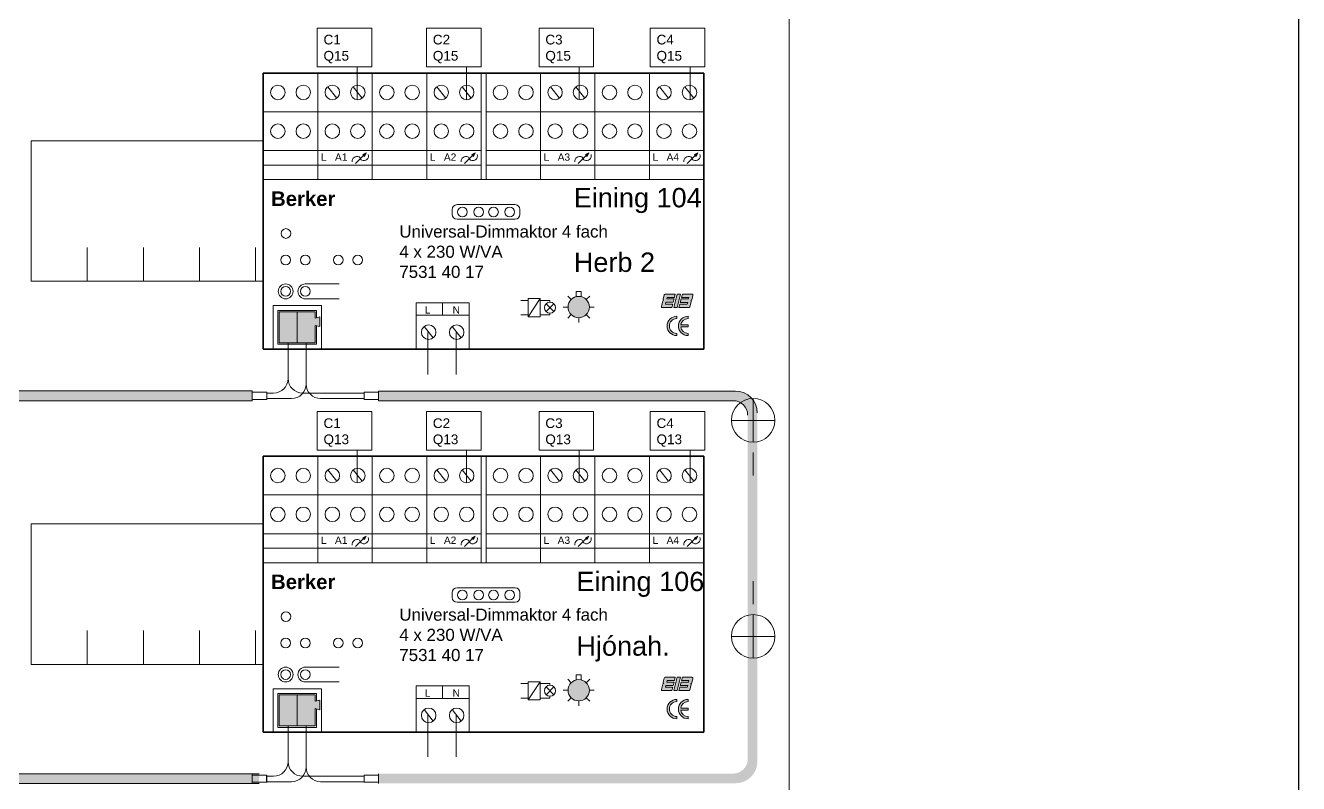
# Model space of a CAD drawing. Header units: millimetres. Extents: x -242231 to 419123, y -2399 to 525285.
# Drawn here: x -47420 to -42121, y 173626 to 176781 of the extents above; entities that cross this region are included whole.
import ezdxf

# ---------------------------------------------------------------- set-up
doc = ezdxf.new("R2010")
doc.units = ezdxf.units.MM
for name, color, linetype, lineweight in [('R-635 Töfluteikning', 7, 'Continuous', 15), ('R-635 Töfluteikning dinskinna', 32, 'Continuous', 15), ('R-635 Töfluteikning þunt', 251, 'Continuous', 20), ('R-635 Töfluteikning þykkt', 7, 'Continuous', 35), ('Texti', 3, 'Continuous', 20)]:
    doc.layers.add(name, color=color, linetype=linetype, lineweight=lineweight)
doc.styles.get("Standard").update_dxf_attribs({"font": 'arial.ttf'})

msp = doc.modelspace()

# ---------------------------------------------------------------- hatches: boundary and pattern name
at = {"layer": 'R-635 Töfluteikning'}
h = msp.add_hatch(color=256, dxfattribs=at)
h.dxf.hatch_style = 1
h.paths.add_polyline_path([(-46001.329, 176250.761), (-46015.755, 176243.682), (-46008.407, 176236.334)])
h = msp.add_hatch(color=256, dxfattribs=at)
h.dxf.hatch_style = 1
h.paths.add_polyline_path([(-45547.819, 176250.761), (-45562.245, 176243.682), (-45554.897, 176236.334)])
h = msp.add_hatch(color=256, dxfattribs=at)
h.dxf.hatch_style = 1
h.paths.add_polyline_path([(-45074.307, 176250.761), (-45088.733, 176243.682), (-45081.385, 176236.334)])
h = msp.add_hatch(color=256, dxfattribs=at)
h.dxf.hatch_style = 1
h.paths.add_polyline_path([(-44620.797, 176250.761), (-44635.224, 176243.682), (-44627.876, 176236.334)])
h = msp.add_hatch(color=5, dxfattribs=at)
h.dxf.hatch_style = 1
h.paths.add_polyline_path([(-44756.719, 175662.692, 0.34332994), (-44760.627, 175659.65), (-44765.055, 175642.154, 0.40171035), (-44762.303, 175637.303, 0.38359925), (-44767.173, 175633.788), (-44772.579, 175612.43, 0.4888375), (-44768.671, 175607.41), (-44728.899, 175607.41), (-44725.239, 175621.868), (-44755.943, 175621.868), (-44754.076, 175628.944), (-44723.448, 175628.944), (-44719.916, 175642.898), (-44750.394, 175642.898), (-44748.687, 175649.367), (-44718.278, 175649.367), (-44714.906, 175662.692)])
h.paths.add_polyline_path([(-44720.554, 175607.41), (-44706.624, 175607.41), (-44692.63, 175662.692), (-44706.56, 175662.692)])
h.paths.add_polyline_path([(-44685.381, 175662.692), (-44688.801, 175649.182), (-44658.097, 175649.182), (-44659.734, 175642.713), (-44690.212, 175642.713), (-44693.894, 175628.759), (-44663.19, 175628.759), (-44665.057, 175621.683), (-44695.761, 175621.683), (-44699.374, 175607.41), (-44657.477, 175607.41, 0.34332994), (-44653.569, 175610.452), (-44648.228, 175631.551, 0.35094923), (-44650.315, 175636.137), (-44650.095, 175636.572, 0.34332994), (-44646.187, 175639.614), (-44641.617, 175657.672, 0.4888375), (-44645.525, 175662.692)])
h = msp.add_hatch(color=256, dxfattribs=at)
h.dxf.hatch_style = 1
h.paths.add_polyline_path([(-45072.395, 175609.088, 1), (-45160.854, 175609.088, 1)])
h = msp.add_hatch(color=3, dxfattribs=at)
h.dxf.hatch_style = 1
h.paths.add_polyline_path([(-46362.467, 175460.147), (-46287.89, 175460.147), (-46287.89, 175589.145), (-46362.467, 175589.145)])
h = msp.add_hatch(color=1, dxfattribs=at)
h.dxf.hatch_style = 1
h.paths.add_polyline_path([(-46213.313, 175532.418), (-46193.817, 175527.572), (-46193.817, 175567.884), (-46213.313, 175563.039), (-46213.313, 175589.145), (-46287.89, 175589.145), (-46287.89, 175460.147), (-46213.313, 175460.147)])
h = msp.add_hatch(color=256, dxfattribs=at)
h.dxf.hatch_style = 1
h.paths.add_polyline_path([(-44708.413, 175490.225), (-44708.413, 175499.643, -1), (-44708.413, 175561.432), (-44708.413, 175570.849, 1)])
h.paths.add_polyline_path([(-44661.439, 175561.432), (-44661.439, 175570.849, 1), (-44661.439, 175490.225), (-44661.439, 175499.643, -0.37450812), (-44692.043, 175526.305), (-44661.439, 175526.305), (-44661.439, 175534.77), (-44692.043, 175534.77, -0.37450812)])
h = msp.add_hatch(color=3, dxfattribs=at)
h.dxf.hatch_style = 1
h.paths.add_polyline_path([(-49920.218, 175259.881), (-49920.218, 175239.725), (-49920.218, 175219.569), (-46475.899, 175219.569), (-46475.899, 175239.725), (-46475.899, 175259.881)])
h = msp.add_hatch(color=3, dxfattribs=at)
h.dxf.hatch_style = 1
edge = h.paths.add_edge_path()
edge.add_line((-45949.67, 175260.119), (-45949.444, 175219.807))
edge.add_line((-45949.444, 175219.807), (-44552.077, 175219.807))
edge.add_line((-44552.077, 175219.807), (-44473.619, 175219.807))
edge.add_arc((-44473.619, 175159.339), 60.468, 0, 90, ccw=False)
edge.add_line((-44413.151, 175159.339), (-44413.151, 173728.264))
edge.add_arc((-44473.619, 173728.264), 60.468, 270, 360, ccw=False)
edge.add_line((-44473.619, 173667.796), (-45948.921, 173667.796))
edge.add_line((-45948.921, 173667.796), (-45948.921, 173647.64))
edge.add_line((-45948.921, 173647.64), (-45948.921, 173627.484))
edge.add_line((-45948.921, 173627.484), (-44463.541, 173627.484))
edge.add_arc((-44463.541, 173718.186), 90.702, 270, 360)
edge.add_line((-44372.839, 173718.186), (-44372.839, 175169.417))
edge.add_arc((-44463.541, 175169.417), 90.702, 0, 90)
edge.add_line((-44463.541, 175260.119), (-45949.67, 175260.119))
h = msp.add_hatch(color=256, dxfattribs=at)
h.dxf.hatch_style = 1
h.paths.add_polyline_path([(-46001.329, 174656.325), (-46015.755, 174649.247), (-46008.407, 174641.899)])
h = msp.add_hatch(color=256, dxfattribs=at)
h.dxf.hatch_style = 1
h.paths.add_polyline_path([(-45547.819, 174656.325), (-45562.245, 174649.247), (-45554.897, 174641.899)])
h = msp.add_hatch(color=256, dxfattribs=at)
h.dxf.hatch_style = 1
h.paths.add_polyline_path([(-45074.307, 174656.325), (-45088.733, 174649.247), (-45081.385, 174641.899)])
h = msp.add_hatch(color=256, dxfattribs=at)
h.dxf.hatch_style = 1
h.paths.add_polyline_path([(-44620.797, 174656.325), (-44635.224, 174649.247), (-44627.876, 174641.899)])
h = msp.add_hatch(color=256, dxfattribs=at)
h.dxf.hatch_style = 1
h.paths.add_polyline_path([(-45072.395, 174014.652, 1), (-45160.854, 174014.652, 1)])
h = msp.add_hatch(color=5, dxfattribs=at)
h.dxf.hatch_style = 1
h.paths.add_polyline_path([(-44756.719, 174068.257, 0.34332994), (-44760.627, 174065.215), (-44765.055, 174047.719, 0.40171035), (-44762.303, 174042.868, 0.38359925), (-44767.173, 174039.353), (-44772.579, 174017.995, 0.4888375), (-44768.671, 174012.974), (-44728.899, 174012.974), (-44725.239, 174027.432), (-44755.943, 174027.432), (-44754.076, 174034.508), (-44723.448, 174034.508), (-44719.916, 174048.462), (-44750.394, 174048.462), (-44748.687, 174054.932), (-44718.278, 174054.932), (-44714.906, 174068.257)])
h.paths.add_polyline_path([(-44720.554, 174012.974), (-44706.624, 174012.974), (-44692.63, 174068.257), (-44706.56, 174068.257)])
h.paths.add_polyline_path([(-44685.381, 174068.257), (-44688.801, 174054.747), (-44658.097, 174054.747), (-44659.734, 174048.277), (-44690.212, 174048.277), (-44693.894, 174034.323), (-44663.19, 174034.323), (-44665.057, 174027.247), (-44695.761, 174027.247), (-44699.374, 174012.974), (-44657.477, 174012.974, 0.34332994), (-44653.569, 174016.016), (-44648.228, 174037.116, 0.35094923), (-44650.315, 174041.702), (-44650.095, 174042.136, 0.34332994), (-44646.187, 174045.178), (-44641.617, 174063.236, 0.4888375), (-44645.525, 174068.257)])
h = msp.add_hatch(color=3, dxfattribs=at)
h.dxf.hatch_style = 1
h.paths.add_polyline_path([(-46362.467, 173865.711), (-46287.89, 173865.711), (-46287.89, 173994.71), (-46362.467, 173994.71)])
h = msp.add_hatch(color=1, dxfattribs=at)
h.dxf.hatch_style = 1
h.paths.add_polyline_path([(-46213.313, 173937.983), (-46193.817, 173933.137), (-46193.817, 173973.449), (-46213.313, 173968.603), (-46213.313, 173994.71), (-46287.89, 173994.71), (-46287.89, 173865.711), (-46213.313, 173865.711)])
h = msp.add_hatch(color=256, dxfattribs=at)
h.dxf.hatch_style = 1
h.paths.add_polyline_path([(-44708.413, 173895.79), (-44708.413, 173905.207, -1), (-44708.413, 173966.996), (-44708.413, 173976.414, 1)])
h.paths.add_polyline_path([(-44661.439, 173966.996), (-44661.439, 173976.414, 1), (-44661.439, 173895.79), (-44661.439, 173905.207, -0.37450812), (-44692.043, 173931.869), (-44661.439, 173931.869), (-44661.439, 173940.335), (-44692.043, 173940.335, -0.37450812)])
h = msp.add_hatch(color=3, dxfattribs=at)
h.dxf.hatch_style = 1
h.paths.add_polyline_path([(-46446.914, 173626.264), (-46446.914, 173646.42), (-46446.128, 173666.575), (-49920.218, 173666.575), (-49920.218, 173646.42), (-49920.218, 173626.264)])

# ---------------------------------------------------------------- linework, layer by layer
at = {"color": 7, "linetype": 'Continuous', "lineweight": 25}
msp.add_line((-42120.554, 182180.713), (-42120.554, 166182.861), dxfattribs=at)
at = {"layer": 'R-635 Töfluteikning'}
for p, q in [((-44241.144, 180472.786), (-44241.144, 168208.62)), ((-46204.977, 176609.209), (-46204.977, 176770.457)), ((-46204.977, 176770.457), (-45978.223, 176770.457)), ((-45978.223, 176770.457), (-45978.223, 176609.209)), ((-45749.995, 176609.209), (-45749.995, 176770.457)), ((-45749.995, 176770.457), (-45523.24, 176770.457)), ((-45523.24, 176770.457), (-45523.24, 176609.209)), ((-45281.629, 176609.209), (-45281.629, 176770.457)), ((-45281.629, 176770.457), (-45054.875, 176770.457)), ((-45054.875, 176770.457), (-45054.875, 176609.209)), ((-44818.94, 176609.209), (-44818.94, 176770.457)), ((-44818.94, 176770.457), (-44592.185, 176770.457)), ((-44592.185, 176770.457), (-44592.185, 176609.209)), ((-45978.223, 176609.209), (-46204.977, 176609.209)), ((-46202.712, 176139.54), (-46202.712, 176582.971)), ((-46038.69, 176474.173), (-46038.69, 176609.209)), ((-45975.957, 176582.971), (-45975.957, 176139.54)), ((-45523.24, 176609.209), (-45749.995, 176609.209)), ((-45749.202, 176139.54), (-45749.202, 176582.971)), ((-45583.708, 176474.173), (-45583.708, 176609.209)), ((-45522.447, 176139.54), (-45522.447, 176582.971)), ((-45502.445, 176139.54), (-45502.445, 176582.971)), ((-45054.875, 176609.209), (-45281.629, 176609.209)), ((-45275.69, 176139.54), (-45275.69, 176582.971)), ((-45115.342, 176474.173), (-45115.342, 176609.209)), ((-45048.935, 176582.971), (-45048.935, 176139.54)), ((-44822.18, 176139.54), (-44822.18, 176582.971)), ((-44592.185, 176609.209), (-44818.94, 176609.209)), ((-44652.653, 176474.173), (-44652.653, 176609.209)), ((-46429.466, 176421.723), (-45522.447, 176421.723)), ((-45502.445, 176421.723), (-44595.425, 176421.723)), ((-46429.466, 176260.475), (-45522.447, 176260.475)), ((-46001.329, 176250.761), (-46015.755, 176243.682)), ((-46001.329, 176250.761), (-46008.407, 176236.334)), ((-45547.819, 176250.761), (-45562.245, 176243.682)), ((-45547.819, 176250.761), (-45554.897, 176236.334)), ((-45502.445, 176260.475), (-44595.425, 176260.475)), ((-45074.307, 176250.761), (-45088.733, 176243.682)), ((-45074.307, 176250.761), (-45081.385, 176236.334)), ((-44620.797, 176250.761), (-44635.224, 176243.682)), ((-44620.797, 176250.761), (-44627.876, 176236.334)), ((-46429.466, 176200.007), (-45522.447, 176200.007)), ((-46045.413, 176206.676), (-46012.081, 176240.008)), ((-46015.755, 176243.682), (-46008.407, 176236.334)), ((-45591.903, 176206.676), (-45558.571, 176240.008)), ((-45562.245, 176243.682), (-45554.897, 176236.334)), ((-44595.425, 176200.007), (-45502.445, 176200.007)), ((-45118.391, 176206.676), (-45085.059, 176240.008)), ((-45088.733, 176243.682), (-45081.385, 176236.334)), ((-44664.882, 176206.676), (-44631.55, 176240.008)), ((-44635.224, 176243.682), (-44627.876, 176236.334)), ((-46429.466, 176139.54), (-44595.425, 176139.54)), ((-45502.291, 176035.352), (-45623.227, 176035.352)), ((-45502.291, 176035.352), (-45381.355, 176035.352)), ((-45643.383, 176015.196), (-45643.383, 175995.04)), ((-45361.199, 176015.196), (-45361.199, 175995.04)), ((-45381.355, 175974.884), (-45623.227, 175974.884)), ((-46254.868, 175705.17), (-46113.776, 175705.17)), ((-45106.546, 175673.473), (-45126.702, 175673.473)), ((-45126.702, 175673.473), (-45126.702, 175652.154)), ((-45106.546, 175673.473), (-45106.546, 175652.154)), ((-46389.154, 175434.08), (-46389.154, 175615.484)), ((-46389.154, 175615.484), (-46187.595, 175615.484)), ((-46254.868, 175643.426), (-46113.776, 175643.426)), ((-46187.595, 175615.484), (-46187.595, 175434.08)), ((-45793.852, 175575.172), (-45793.852, 175627.414)), ((-45793.852, 175627.414), (-45572.136, 175627.414)), ((-45682.994, 175627.414), (-45682.994, 175575.172)), ((-45572.136, 175627.414), (-45572.136, 175575.172)), ((-45357.248, 175637.015), (-45327.014, 175637.015)), ((-45357.248, 175637.015), (-45327.014, 175637.015)), ((-45327.014, 175644.389), (-45327.014, 175569.174)), ((-45327.014, 175644.389), (-45276.624, 175644.389)), ((-45327.014, 175569.174), (-45276.624, 175644.389)), ((-45276.624, 175569.174), (-45276.624, 175644.389)), ((-45276.624, 175637.015), (-45236.312, 175637.015)), ((-45219.944, 175590.414), (-45252.679, 175623.149)), ((-45252.679, 175590.414), (-45219.944, 175623.149)), ((-45236.312, 175637.015), (-45236.312, 175629.929)), ((-45160.854, 175609.088), (-45181.01, 175609.088)), ((-45147.899, 175640.363), (-45162.152, 175654.615)), ((-45085.349, 175640.363), (-45071.097, 175654.615)), ((-45072.395, 175609.088), (-45052.239, 175609.088)), ((-46362.952, 175460.283), (-46362.952, 175589.281)), ((-46362.952, 175589.281), (-46213.797, 175589.281)), ((-46288.375, 175589.281), (-46288.375, 175460.283)), ((-46213.797, 175589.281), (-46213.797, 175563.175)), ((-46213.797, 175563.175), (-46194.301, 175568.021)), ((-46194.301, 175568.021), (-46194.301, 175527.709)), ((-45793.852, 175434.08), (-45793.852, 175575.172)), ((-45793.852, 175575.172), (-45572.136, 175575.172)), ((-45572.136, 175575.172), (-45572.136, 175434.08)), ((-45327.014, 175576.547), (-45357.248, 175576.547)), ((-45327.014, 175569.174), (-45276.624, 175569.174)), ((-45236.312, 175576.547), (-45276.624, 175576.547)), ((-45236.312, 175583.634), (-45236.312, 175576.547)), ((-45147.899, 175577.813), (-45162.152, 175563.56)), ((-45116.624, 175564.858), (-45116.624, 175544.702)), ((-45085.349, 175577.813), (-45071.097, 175563.56)), ((-44708.413, 175561.432), (-44708.413, 175570.849)), ((-44661.439, 175561.432), (-44661.439, 175570.849)), ((-46213.797, 175532.554), (-46213.797, 175460.283)), ((-46213.797, 175532.554), (-46194.301, 175527.709)), ((-44692.043, 175534.77), (-44661.439, 175534.77)), ((-44692.043, 175526.305), (-44661.439, 175526.305)), ((-44661.439, 175526.305), (-44661.439, 175534.77)), ((-46362.952, 175460.283), (-46213.797, 175460.283)), ((-44708.413, 175490.225), (-44708.413, 175499.643)), ((-44661.439, 175490.225), (-44661.439, 175499.643)), ((-46415.431, 175254.842), (-46475.899, 175254.842)), ((-46415.431, 175254.842), (-46415.431, 175224.608)), ((-46010.15, 175254.749), (-46010.15, 175224.515)), ((-46010.15, 175254.749), (-45949.682, 175254.749)), ((-46415.431, 175224.608), (-46475.899, 175224.608)), ((-46010.15, 175224.515), (-45949.682, 175224.515)), ((-44390.436, 175046.993), (-44390.436, 175228.397)), ((-46204.977, 175012.949), (-46204.977, 175174.197)), ((-46204.977, 175174.197), (-45978.223, 175174.197)), ((-45978.223, 175174.197), (-45978.223, 175012.949)), ((-45749.995, 175012.949), (-45749.995, 175174.197)), ((-45749.995, 175174.197), (-45523.24, 175174.197)), ((-45523.24, 175174.197), (-45523.24, 175012.949)), ((-45281.629, 175012.949), (-45281.629, 175174.197)), ((-45281.629, 175174.197), (-45054.875, 175174.197)), ((-45054.875, 175174.197), (-45054.875, 175012.949)), ((-44818.94, 175012.949), (-44818.94, 175174.197)), ((-44818.94, 175174.197), (-44592.185, 175174.197)), ((-44592.185, 175174.197), (-44592.185, 175012.949)), ((-44481.138, 175137.695), (-44299.734, 175137.695)), ((-45978.223, 175012.949), (-46204.977, 175012.949)), ((-46202.712, 174545.104), (-46202.712, 174988.536)), ((-46038.69, 174877.913), (-46038.69, 175012.949)), ((-45975.957, 174988.536), (-45975.957, 174545.104)), ((-45523.24, 175012.949), (-45749.995, 175012.949)), ((-45749.202, 174545.104), (-45749.202, 174988.536)), ((-45583.708, 174877.913), (-45583.708, 175012.949)), ((-45522.447, 174545.104), (-45522.447, 174988.536)), ((-45502.445, 174545.104), (-45502.445, 174988.536)), ((-45054.875, 175012.949), (-45281.629, 175012.949)), ((-45275.69, 174545.104), (-45275.69, 174988.536)), ((-45115.342, 174877.913), (-45115.342, 175012.949)), ((-45048.935, 174988.536), (-45048.935, 174545.104)), ((-44822.18, 174545.104), (-44822.18, 174988.536)), ((-44592.185, 175012.949), (-44818.94, 175012.949)), ((-44652.653, 174877.913), (-44652.653, 175012.949)), ((-44390.436, 175004.06), (-44390.436, 174908.301)), ((-46429.466, 174827.288), (-45522.447, 174827.288)), ((-45502.445, 174827.288), (-44595.425, 174827.288)), ((-46429.466, 174666.04), (-45522.447, 174666.04)), ((-46001.329, 174656.325), (-46015.755, 174649.247)), ((-46001.329, 174656.325), (-46008.407, 174641.899)), ((-45547.819, 174656.325), (-45562.245, 174649.247)), ((-45547.819, 174656.325), (-45554.897, 174641.899)), ((-45502.445, 174666.04), (-44595.425, 174666.04)), ((-45074.307, 174656.325), (-45088.733, 174649.247)), ((-45074.307, 174656.325), (-45081.385, 174641.899)), ((-44620.797, 174656.325), (-44635.224, 174649.247)), ((-44620.797, 174656.325), (-44627.876, 174641.899)), ((-46429.466, 174605.572), (-45522.447, 174605.572)), ((-46045.413, 174612.241), (-46012.081, 174645.573)), ((-46015.755, 174649.247), (-46008.407, 174641.899)), ((-45591.903, 174612.241), (-45558.571, 174645.573)), ((-45562.245, 174649.247), (-45554.897, 174641.899)), ((-44595.425, 174605.572), (-45502.445, 174605.572)), ((-45118.391, 174612.241), (-45085.059, 174645.573)), ((-45088.733, 174649.247), (-45081.385, 174641.899)), ((-44664.882, 174612.241), (-44631.55, 174645.573)), ((-44635.224, 174649.247), (-44627.876, 174641.899)), ((-46429.466, 174545.104), (-44595.425, 174545.104)), ((-44390.436, 174372.373), (-44390.436, 174468.132)), ((-45643.383, 174420.761), (-45643.383, 174400.605)), ((-45502.291, 174440.917), (-45623.227, 174440.917)), ((-45502.291, 174440.917), (-45381.355, 174440.917)), ((-45361.199, 174420.761), (-45361.199, 174400.605)), ((-45381.355, 174380.449), (-45623.227, 174380.449)), ((-44390.436, 174329.44), (-44390.436, 174148.036)), ((-44481.138, 174238.738), (-44299.734, 174238.738)), ((-46254.868, 174110.735), (-46113.776, 174110.735)), ((-45106.546, 174079.038), (-45126.702, 174079.038)), ((-45126.702, 174079.038), (-45126.702, 174057.718)), ((-45106.546, 174079.038), (-45106.546, 174057.718)), ((-46389.154, 173839.645), (-46389.154, 174021.048)), ((-46389.154, 174021.048), (-46187.595, 174021.048)), ((-46254.868, 174048.99), (-46113.776, 174048.99)), ((-46187.595, 174021.048), (-46187.595, 173839.645)), ((-45793.852, 173980.737), (-45793.852, 174032.978)), ((-45793.852, 174032.978), (-45572.136, 174032.978)), ((-45682.994, 174032.978), (-45682.994, 173980.737)), ((-45572.136, 174032.978), (-45572.136, 173980.737)), ((-45357.248, 174042.58), (-45327.014, 174042.58)), ((-45357.248, 174042.58), (-45327.014, 174042.58)), ((-45327.014, 174049.953), (-45327.014, 173974.739)), ((-45327.014, 174049.953), (-45276.624, 174049.953)), ((-45327.014, 173974.739), (-45276.624, 174049.953)), ((-45276.624, 173974.739), (-45276.624, 174049.953)), ((-45276.624, 174042.58), (-45236.312, 174042.58)), ((-45219.944, 173995.978), (-45252.679, 174028.714)), ((-45252.679, 173995.978), (-45219.944, 174028.714)), ((-45236.312, 174042.58), (-45236.312, 174035.493)), ((-45147.899, 174045.927), (-45162.152, 174060.18)), ((-45085.349, 174045.927), (-45071.097, 174060.18)), ((-46362.952, 173865.847), (-46362.952, 173994.846)), ((-46362.952, 173994.846), (-46213.797, 173994.846)), ((-46288.375, 173994.846), (-46288.375, 173865.847)), ((-46213.797, 173994.846), (-46213.797, 173968.739)), ((-46213.797, 173968.739), (-46194.301, 173973.585)), ((-46194.301, 173973.585), (-46194.301, 173933.273)), ((-45793.852, 173839.645), (-45793.852, 173980.737)), ((-45793.852, 173980.737), (-45572.136, 173980.737)), ((-45572.136, 173980.737), (-45572.136, 173839.645)), ((-45327.014, 173982.112), (-45357.248, 173982.112)), ((-45327.014, 173974.739), (-45276.624, 173974.739)), ((-45236.312, 173982.112), (-45276.624, 173982.112)), ((-45236.312, 173989.199), (-45236.312, 173982.112)), ((-45160.854, 174014.652), (-45181.01, 174014.652)), ((-45147.899, 173983.377), (-45162.152, 173969.125)), ((-45116.624, 173970.422), (-45116.624, 173950.266)), ((-45085.349, 173983.377), (-45071.097, 173969.125)), ((-45072.395, 174014.652), (-45052.239, 174014.652)), ((-44708.413, 173966.996), (-44708.413, 173976.414)), ((-44661.439, 173966.996), (-44661.439, 173976.414)), ((-46213.797, 173938.119), (-46213.797, 173865.847)), ((-46213.797, 173938.119), (-46194.301, 173933.273)), ((-44692.043, 173940.335), (-44661.439, 173940.335)), ((-44692.043, 173931.869), (-44661.439, 173931.869)), ((-44661.439, 173931.869), (-44661.439, 173940.335)), ((-46362.952, 173865.847), (-46213.797, 173865.847)), ((-44708.413, 173895.79), (-44708.413, 173905.207)), ((-44661.439, 173895.79), (-44661.439, 173905.207)), ((-46415.787, 173661.537), (-46476.255, 173661.537)), ((-46415.787, 173661.537), (-46415.787, 173631.303)), ((-46415.431, 173660.406), (-46415.431, 173630.172)), ((-46010.418, 173661.537), (-46010.418, 173631.303)), ((-46010.418, 173661.537), (-45949.95, 173661.537)), ((-46010.15, 173660.314), (-46010.15, 173630.08)), ((-46415.787, 173631.303), (-46476.255, 173631.303)), ((-46010.418, 173631.303), (-45949.95, 173631.303))]:
    msp.add_line(p, q, dxfattribs=at)
at = {"layer": 'R-635 Töfluteikning', "color": 5}
for p, q in [((-44756.719, 175662.692), (-44714.906, 175662.692)), ((-44706.56, 175662.692), (-44720.554, 175607.41)), ((-44714.906, 175662.692), (-44718.278, 175649.367)), ((-44692.63, 175662.692), (-44706.624, 175607.41)), ((-44706.56, 175662.692), (-44692.63, 175662.692)), ((-44685.381, 175662.692), (-44688.801, 175649.182)), ((-44685.381, 175662.692), (-44645.525, 175662.692)), ((-44767.096, 175634.092), (-44772.579, 175612.43)), ((-44760.627, 175659.65), (-44765.055, 175642.154)), ((-44762.449, 175637.35), (-44762.46, 175637.317)), ((-44754.076, 175628.944), (-44755.943, 175621.868)), ((-44725.239, 175621.868), (-44755.943, 175621.868)), ((-44723.372, 175628.944), (-44754.076, 175628.944)), ((-44748.687, 175649.367), (-44750.394, 175642.898)), ((-44750.394, 175642.898), (-44719.916, 175642.898)), ((-44718.278, 175649.367), (-44748.687, 175649.367)), ((-44725.239, 175621.868), (-44728.899, 175607.41)), ((-44719.916, 175642.898), (-44723.448, 175628.944)), ((-44695.761, 175621.683), (-44699.374, 175607.41)), ((-44665.057, 175621.683), (-44695.761, 175621.683)), ((-44690.212, 175642.713), (-44693.894, 175628.759)), ((-44663.19, 175628.759), (-44693.894, 175628.759)), ((-44690.212, 175642.713), (-44659.734, 175642.713)), ((-44658.097, 175649.182), (-44688.801, 175649.182)), ((-44663.19, 175628.759), (-44665.057, 175621.683)), ((-44658.097, 175649.182), (-44659.734, 175642.713)), ((-44653.569, 175610.452), (-44648.228, 175631.551)), ((-44650.095, 175636.572), (-44650.315, 175636.137)), ((-44641.617, 175657.672), (-44646.187, 175639.614)), ((-44728.899, 175607.41), (-44768.671, 175607.41)), ((-44706.624, 175607.41), (-44720.554, 175607.41)), ((-44699.374, 175607.41), (-44657.477, 175607.41)), ((-45627.494, 175503.551), (-45627.494, 175328.523)), ((-44767.096, 174039.656), (-44772.579, 174017.995)), ((-44760.627, 174065.215), (-44765.055, 174047.719)), ((-44762.449, 174042.914), (-44762.46, 174042.882)), ((-44756.719, 174068.257), (-44714.906, 174068.257)), ((-44754.076, 174034.508), (-44755.943, 174027.432)), ((-44725.239, 174027.432), (-44755.943, 174027.432)), ((-44723.372, 174034.508), (-44754.076, 174034.508)), ((-44748.687, 174054.932), (-44750.394, 174048.462)), ((-44750.394, 174048.462), (-44719.916, 174048.462)), ((-44718.278, 174054.932), (-44748.687, 174054.932)), ((-44725.239, 174027.432), (-44728.899, 174012.974)), ((-44719.916, 174048.462), (-44723.448, 174034.508)), ((-44706.56, 174068.257), (-44720.554, 174012.974)), ((-44714.906, 174068.257), (-44718.278, 174054.932)), ((-44692.63, 174068.257), (-44706.624, 174012.974)), ((-44706.56, 174068.257), (-44692.63, 174068.257)), ((-44695.761, 174027.247), (-44699.374, 174012.974)), ((-44665.057, 174027.247), (-44695.761, 174027.247)), ((-44690.212, 174048.277), (-44693.894, 174034.323)), ((-44663.19, 174034.323), (-44693.894, 174034.323)), ((-44690.212, 174048.277), (-44659.734, 174048.277)), ((-44685.381, 174068.257), (-44688.801, 174054.747)), ((-44658.097, 174054.747), (-44688.801, 174054.747)), ((-44685.381, 174068.257), (-44645.525, 174068.257)), ((-44663.19, 174034.323), (-44665.057, 174027.247)), ((-44658.097, 174054.747), (-44659.734, 174048.277)), ((-44653.569, 174016.016), (-44648.228, 174037.116)), ((-44650.095, 174042.136), (-44650.315, 174041.702)), ((-44641.617, 174063.236), (-44646.187, 174045.178)), ((-44728.899, 174012.974), (-44768.671, 174012.974)), ((-44706.624, 174012.974), (-44720.554, 174012.974)), ((-44699.374, 174012.974), (-44657.477, 174012.974)), ((-45627.494, 173911.872), (-45627.494, 173736.844))]:
    msp.add_line(p, q, dxfattribs=at)
at = {"layer": 'R-635 Töfluteikning', "color": 36}
for p, q in [((-45744.092, 175503.551), (-45744.092, 175328.523)), ((-45744.092, 173911.872), (-45744.092, 173736.844))]:
    msp.add_line(p, q, dxfattribs=at)
at = {"layer": 'R-635 Töfluteikning', "color": 3}
for p, q in [((-46326.242, 175460.283), (-46326.242, 175311.609)), ((-46475.899, 175259.881), (-49920.218, 175259.881)), ((-46475.899, 175239.725), (-46475.899, 175259.881)), ((-46475.899, 175239.725), (-46475.899, 175219.569)), ((-46415.431, 175251.141), (-46386.71, 175251.141)), ((-46009.804, 175251.141), (-46265.774, 175251.141)), ((-45950.197, 175259.788), (-44463.956, 175259.788)), ((-45949.682, 175239.632), (-45949.682, 175259.788)), ((-45949.682, 175239.632), (-45949.682, 175219.476)), ((-49920.218, 175219.569), (-46475.899, 175219.569)), ((-45950.197, 175219.476), (-44474.034, 175219.476)), ((-46326.242, 173865.847), (-46326.242, 173717.174)), ((-46446.128, 173666.575), (-49920.218, 173666.575)), ((-46476.255, 173646.42), (-46476.255, 173666.575)), ((-46415.431, 173656.706), (-46386.71, 173656.706)), ((-46009.804, 173656.706), (-46265.774, 173656.706)), ((-45949.95, 173646.42), (-45949.95, 173666.575)), ((-49920.218, 173626.264), (-46447.011, 173626.264)), ((-46476.255, 173646.42), (-46476.255, 173626.264)), ((-45949.95, 173646.42), (-45949.95, 173626.264))]:
    msp.add_line(p, q, dxfattribs=at)
at = {"layer": 'R-635 Töfluteikning', "color": 1}
for p, q in [((-46251.428, 175460.283), (-46251.428, 175288.776)), ((-46415.431, 175228.308), (-46311.896, 175228.308)), ((-46009.804, 175228.308), (-46190.96, 175228.308)), ((-46251.428, 173865.847), (-46251.428, 173694.341)), ((-46415.431, 173633.873), (-46311.896, 173633.873)), ((-46009.804, 173633.873), (-46190.96, 173633.873))]:
    msp.add_line(p, q, dxfattribs=at)
at = {"layer": 'R-635 Töfluteikning'}
for centre, radius in [((-46368.998, 176502.347), 30.234), ((-46263.18, 176502.347), 30.234), ((-46142.244, 176502.347), 30.234), ((-46036.425, 176502.347), 30.234), ((-45915.489, 176502.347), 30.234), ((-45809.67, 176502.347), 30.234), ((-45688.734, 176502.347), 30.234), ((-45582.915, 176502.347), 30.234), ((-45441.977, 176502.347), 30.234), ((-45336.158, 176502.347), 30.234), ((-45215.222, 176502.347), 30.234), ((-45109.403, 176502.347), 30.234), ((-44988.467, 176502.347), 30.234), ((-44882.648, 176502.347), 30.234), ((-44761.712, 176502.347), 30.234), ((-44655.893, 176502.347), 30.234), ((-46368.998, 176341.099), 30.234), ((-46263.18, 176341.099), 30.234), ((-46142.244, 176341.099), 30.234), ((-46036.425, 176341.099), 30.234), ((-45915.489, 176341.099), 30.234), ((-45809.67, 176341.099), 30.234), ((-45688.734, 176341.099), 30.234), ((-45582.915, 176341.099), 30.234), ((-45441.977, 176341.099), 30.234), ((-45336.158, 176341.099), 30.234), ((-45215.222, 176341.099), 30.234), ((-45109.403, 176341.099), 30.234), ((-44988.467, 176341.099), 30.234), ((-44882.648, 176341.099), 30.234), ((-44761.712, 176341.099), 30.234), ((-44655.893, 176341.099), 30.234), ((-45600.692, 176005.118), 20.156), ((-45533.172, 176005.118), 20.156), ((-45471.41, 176005.118), 20.156), ((-45403.891, 176005.118), 20.156), ((-46335.56, 175915.326), 20.156), ((-46336.256, 175805.224), 20.156), ((-46254.868, 175805.224), 20.156), ((-46117.739, 175805.224), 20.156), ((-46036.351, 175805.224), 20.156), ((-46336.256, 175674.298), 30.872), ((-46336.256, 175674.298), 20.156), ((-46254.868, 175674.298), 20.156), ((-45236.312, 175606.781), 23.147), ((-45116.624, 175609.088), 44.23), ((-45741.294, 175504.626), 30.234), ((-45624.695, 175504.626), 30.234), ((-44390.436, 175137.695), 90.702), ((-46368.998, 174907.912), 30.234), ((-46263.18, 174907.912), 30.234), ((-46142.244, 174907.912), 30.234), ((-46036.425, 174907.912), 30.234), ((-45915.489, 174907.912), 30.234), ((-45809.67, 174907.912), 30.234), ((-45688.734, 174907.912), 30.234), ((-45582.915, 174907.912), 30.234), ((-45441.977, 174907.912), 30.234), ((-45336.158, 174907.912), 30.234), ((-45215.222, 174907.912), 30.234), ((-45109.403, 174907.912), 30.234), ((-44988.467, 174907.912), 30.234), ((-44882.648, 174907.912), 30.234), ((-44761.712, 174907.912), 30.234), ((-44655.893, 174907.912), 30.234), ((-46368.998, 174746.664), 30.234), ((-46263.18, 174746.664), 30.234), ((-46142.244, 174746.664), 30.234), ((-46036.425, 174746.664), 30.234), ((-45915.489, 174746.664), 30.234), ((-45809.67, 174746.664), 30.234), ((-45688.734, 174746.664), 30.234), ((-45582.915, 174746.664), 30.234), ((-45441.977, 174746.664), 30.234), ((-45336.158, 174746.664), 30.234), ((-45215.222, 174746.664), 30.234), ((-45109.403, 174746.664), 30.234), ((-44988.467, 174746.664), 30.234), ((-44882.648, 174746.664), 30.234), ((-44761.712, 174746.664), 30.234), ((-44655.893, 174746.664), 30.234), ((-45600.692, 174410.683), 20.156), ((-45533.172, 174410.683), 20.156), ((-45471.41, 174410.683), 20.156), ((-45403.891, 174410.683), 20.156), ((-46335.56, 174320.89), 20.156), ((-44390.436, 174238.738), 90.702), ((-46336.256, 174210.788), 20.156), ((-46254.868, 174210.788), 20.156), ((-46117.739, 174210.788), 20.156), ((-46036.351, 174210.788), 20.156), ((-46336.256, 174079.862), 30.872), ((-46336.256, 174079.862), 20.156), ((-46254.868, 174079.862), 20.156), ((-45236.312, 174012.346), 23.147), ((-45116.624, 174014.652), 44.23), ((-45741.294, 173910.191), 30.234), ((-45624.695, 173910.191), 30.234)]:
    msp.add_circle(centre, radius, dxfattribs=at)
for centre, radius, start, end in [((-46011.609, 176238.663), 19.996, 244.950715, 17.644125), ((-45558.099, 176238.663), 19.996, 244.950715, 17.644125), ((-45084.587, 176238.663), 19.996, 244.950715, 17.644125), ((-44631.078, 176238.663), 19.996, 244.950715, 17.644125), ((-46039.587, 176216.177), 19.996, 64.950715, 189.185), ((-45586.078, 176216.177), 19.996, 64.950715, 189.185), ((-45112.566, 176216.177), 19.996, 64.950715, 189.185), ((-44659.056, 176216.177), 19.996, 64.950715, 189.185), ((-45623.227, 176015.196), 20.156, 90, 180), ((-45381.355, 176015.196), 20.156, 0, 90), ((-45623.227, 175995.04), 20.156, 180, 270), ((-45381.355, 175995.04), 20.156, 270, 0), ((-46254.868, 175674.298), 30.872, 90, 270), ((-44708.413, 175530.537), 40.312, 90, 270), ((-44708.413, 175530.537), 30.895, 90, 270), ((-44661.439, 175530.537), 40.312, 90, 270), ((-44661.439, 175530.537), 30.895, 90, 172.125331), ((-44661.439, 175530.537), 30.895, 187.874669, 270), ((-46039.587, 174621.741), 19.996, 64.950715, 189.185), ((-46011.609, 174644.227), 19.996, 244.950715, 17.644125), ((-45586.078, 174621.741), 19.996, 64.950715, 189.185), ((-45558.099, 174644.227), 19.996, 244.950715, 17.644125), ((-45112.566, 174621.741), 19.996, 64.950715, 189.185), ((-45084.587, 174644.227), 19.996, 244.950715, 17.644125), ((-44659.056, 174621.741), 19.996, 64.950715, 189.185), ((-44631.078, 174644.227), 19.996, 244.950715, 17.644125), ((-45623.227, 174420.761), 20.156, 90, 180), ((-45623.227, 174400.605), 20.156, 180, 270), ((-45381.355, 174420.761), 20.156, 0, 90), ((-45381.355, 174400.605), 20.156, 270, 0), ((-46254.868, 174079.862), 30.872, 90, 270), ((-44708.413, 173936.102), 40.312, 90, 270), ((-44708.413, 173936.102), 30.895, 90, 270), ((-44661.439, 173936.102), 40.312, 90, 270), ((-44661.439, 173936.102), 30.895, 90, 172.125331), ((-44661.439, 173936.102), 30.895, 187.874669, 270)]:
    msp.add_arc(centre, radius, start, end, dxfattribs=at)
at = {"layer": 'R-635 Töfluteikning', "color": 5}
for centre, radius, start, end in [((-44756.719, 175658.661), 4.031, 90, 165.795524), ((-44645.525, 175658.661), 4.031, 345.795524, 90), ((-44768.671, 175611.441), 4.031, 165.795524, 270), ((-44762.784, 175632.839), 4.49, 85.862842, 163.796896), ((-44761.147, 175641.165), 4.031, 165.795524, 251.166797), ((-44657.477, 175611.441), 4.031, 270, 345.795524), ((-44652.136, 175632.541), 4.031, 345.795524, 63.149457), ((-44650.095, 175640.603), 4.031, 270, 345.795524), ((-44762.784, 174038.403), 4.49, 85.862842, 163.796896), ((-44761.147, 174046.73), 4.031, 165.795524, 251.166797), ((-44756.719, 174064.225), 4.031, 90, 165.795524), ((-44652.136, 174038.105), 4.031, 345.795524, 63.149457), ((-44650.095, 174046.168), 4.031, 270, 345.795524), ((-44645.525, 174064.225), 4.031, 345.795524, 90), ((-44768.671, 174017.005), 4.031, 165.795524, 270), ((-44657.477, 174017.005), 4.031, 270, 345.795524)]:
    msp.add_arc(centre, radius, start, end, dxfattribs=at)
at = {"layer": 'R-635 Töfluteikning', "color": 3}
for centre, radius, start, end in [((-46386.71, 175311.609), 60.468, 270, 0), ((-46265.774, 175311.609), 60.468, 180, 270), ((-44463.956, 175169.087), 90.702, 0, 90), ((-44474.034, 175159.009), 60.468, 0, 90), ((-46386.71, 173717.174), 60.468, 270, 0), ((-46265.774, 173717.174), 60.468, 180, 270)]:
    msp.add_arc(centre, radius, start, end, dxfattribs=at)
at = {"layer": 'R-635 Töfluteikning', "color": 1}
for centre, start, end in [((-46311.896, 175288.776), 270, 0), ((-46190.96, 175288.776), 180, 270), ((-46311.896, 173694.341), 270, 0), ((-46190.96, 173694.341), 180, 270)]:
    msp.add_arc(centre, 60.468, start, end, dxfattribs=at)
at = {"layer": 'R-635 Töfluteikning'}
for points in [[(-46031.121, 176234.292), (-46026.897, 176230.62), (-46025.271, 176227.3), (-46023.454, 176223.619), (-46020.075, 176220.548)], [(-45577.611, 176234.292), (-45573.387, 176230.62), (-45571.761, 176227.3), (-45569.944, 176223.619), (-45566.565, 176220.548)], [(-45104.099, 176234.292), (-45099.875, 176230.62), (-45098.249, 176227.3), (-45096.432, 176223.619), (-45093.053, 176220.548)], [(-44650.59, 176234.292), (-44646.366, 176230.62), (-44644.739, 176227.3), (-44642.922, 176223.619), (-44639.544, 176220.548)], [(-46031.121, 174639.856), (-46026.897, 174636.184), (-46025.271, 174632.864), (-46023.454, 174629.184), (-46020.075, 174626.112)], [(-45577.611, 174639.856), (-45573.387, 174636.184), (-45571.761, 174632.864), (-45569.944, 174629.184), (-45566.565, 174626.112)], [(-45104.099, 174639.856), (-45099.875, 174636.184), (-45098.249, 174632.864), (-45096.432, 174629.184), (-45093.053, 174626.112)], [(-44650.59, 174639.856), (-44646.366, 174636.184), (-44644.739, 174632.864), (-44642.922, 174629.184), (-44639.544, 174626.112)]]:
    msp.add_spline(points, degree=3, dxfattribs=at)
at = {"layer": 'R-635 Töfluteikning dinskinna'}
for p, q in [((-46427.915, 176300.787), (-47395.556, 176300.787)), ((-47395.556, 175716.264), (-47395.556, 176300.787)), ((-47162.082, 175716.264), (-47162.082, 175857.356)), ((-46928.609, 175716.264), (-46928.609, 175857.356)), ((-46695.135, 175716.264), (-46695.135, 175857.356)), ((-46461.662, 175716.264), (-46461.662, 175857.356)), ((-44595.425, 175716.264), (-44595.425, 175857.356)), ((-47395.556, 175716.264), (-46427.915, 175716.264)), ((-46427.915, 174706.352), (-47395.556, 174706.352)), ((-47395.556, 174121.828), (-47395.556, 174706.352)), ((-47162.082, 174121.828), (-47162.082, 174262.92)), ((-46928.609, 174121.828), (-46928.609, 174262.92)), ((-46695.135, 174121.828), (-46695.135, 174262.92)), ((-46461.662, 174121.828), (-46461.662, 174262.92)), ((-44595.425, 174121.828), (-44595.425, 174262.92)), ((-47395.556, 174121.828), (-46427.915, 174121.828))]:
    msp.add_line(p, q, dxfattribs=at)
at = {"layer": 'R-635 Töfluteikning þunt'}
for p, q in [((-46160.863, 176526.168), (-46123.625, 176478.527)), ((-46055.044, 176526.168), (-46017.806, 176478.527)), ((-45707.353, 176526.168), (-45670.115, 176478.527)), ((-45601.534, 176526.168), (-45564.296, 176478.527)), ((-45233.841, 176526.168), (-45196.603, 176478.527)), ((-45128.022, 176526.168), (-45090.784, 176478.527)), ((-44780.331, 176526.168), (-44743.093, 176478.527)), ((-44674.512, 176526.168), (-44637.274, 176478.527)), ((-46368.998, 175454.236), (-46368.998, 175595.328)), ((-46368.998, 175595.328), (-46207.751, 175595.328)), ((-46207.751, 175595.328), (-46207.751, 175564.678)), ((-46207.751, 175531.051), (-46207.751, 175454.236)), ((-45759.913, 175528.447), (-45722.675, 175480.805)), ((-45643.314, 175528.447), (-45606.076, 175480.805)), ((-46368.998, 175454.236), (-46207.751, 175454.236)), ((-46160.863, 174931.732), (-46123.625, 174884.091)), ((-46055.044, 174931.732), (-46017.806, 174884.091)), ((-45707.353, 174931.732), (-45670.115, 174884.091)), ((-45601.534, 174931.732), (-45564.296, 174884.091)), ((-45233.841, 174931.732), (-45196.603, 174884.091)), ((-45128.022, 174931.732), (-45090.784, 174884.091)), ((-44780.331, 174931.732), (-44743.093, 174884.091)), ((-44674.512, 174931.732), (-44637.274, 174884.091)), ((-46368.998, 173859.801), (-46368.998, 174000.893)), ((-46368.998, 174000.893), (-46207.751, 174000.893)), ((-46207.751, 174000.893), (-46207.751, 173970.242)), ((-46207.751, 173936.616), (-46207.751, 173859.801)), ((-45759.913, 173934.011), (-45722.675, 173886.37)), ((-45643.314, 173934.011), (-45606.076, 173886.37)), ((-46368.998, 173859.801), (-46207.751, 173859.801))]:
    msp.add_line(p, q, dxfattribs=at)
at = {"layer": 'R-635 Töfluteikning þykkt'}
for p, q in [((-46429.466, 176582.971), (-44595.425, 176582.971)), ((-46429.466, 175434.08), (-46429.466, 176582.971)), ((-46429.466, 176582.971), (-46429.466, 175434.08)), ((-44595.425, 176582.971), (-44595.425, 175434.08)), ((-44595.425, 175434.08), (-46429.466, 175434.08)), ((-46429.466, 174988.536), (-44595.425, 174988.536)), ((-46429.466, 173839.645), (-46429.466, 174988.536)), ((-46429.466, 174988.536), (-46429.466, 173839.645)), ((-44595.425, 174988.536), (-44595.425, 173839.645)), ((-44595.425, 173839.645), (-46429.466, 173839.645))]:
    msp.add_line(p, q, dxfattribs=at)

# ---------------------------------------------------------------- texts
at = {"layer": 'R-635 Töfluteikning', "char_height": 40.312, "attachment_point": 1}
for s, insert in [('C1\\PQ15', (-46179.003, 176742.338)), ('C2\\PQ15', (-45724.02, 176742.338)), ('C3\\PQ15', (-45255.655, 176742.338)), ('C4\\PQ15', (-44792.966, 176742.338)), ('C1\\PQ13', (-46179.003, 175146.078)), ('C2\\PQ13', (-45724.02, 175146.078)), ('C3\\PQ13', (-45255.655, 175146.078)), ('C4\\PQ13', (-44792.966, 175146.078))]:
    msp.add_mtext_dynamic_manual_height_columns(s, width=12794.52212, gutter_width=169.969, heights=[0], dxfattribs=dict(at, insert=insert))
at = {"layer": 'Texti', "attachment_point": 1}
for s, insert, char_height in [('L   A1', (-46189.981, 176248.377), 30.234), ('L   A2', (-45736.471, 176248.377), 30.234), ('L   A3', (-45262.959, 176248.377), 30.234), ('L   A4', (-44809.45, 176248.377), 30.234), ('{\\fArial|b1|i0|c0|p34;Berker}', (-46397.307, 176090.342), 60.46795), ('Eining 104\\P\\PHerb 2', (-45137.096, 176104.843), 80.6239), ('Universal-Dimmaktor 4 fach\\P4 x 230 W/VA\\P7531 40 17', (-45863.517, 175948.757), 50.38996), ('L', (-45757.478, 175612.307), 30.234), ('N', (-45641.851, 175612.307), 30.234), ('L   A1', (-46189.981, 174653.941), 30.234), ('L   A2', (-45736.471, 174653.941), 30.234), ('L   A3', (-45262.959, 174653.941), 30.234), ('L   A4', (-44809.45, 174653.941), 30.234), ('{\\fArial|b1|i0|c0|p34;Berker}', (-46397.307, 174495.907), 60.46795), ('Eining 106\\P\\PHjónah.', (-45126.258, 174507.723), 80.6239), ('Universal-Dimmaktor 4 fach\\P4 x 230 W/VA\\P7531 40 17', (-45863.517, 174354.321), 50.38996), ('L', (-45757.478, 174017.871), 30.234), ('N', (-45641.851, 174017.871), 30.234)]:
    msp.add_mtext_dynamic_manual_height_columns(s, width=12794.52212, gutter_width=169.969, heights=[0], dxfattribs=dict(at, insert=insert, char_height=char_height))

doc.saveas('drawing.dxf')
